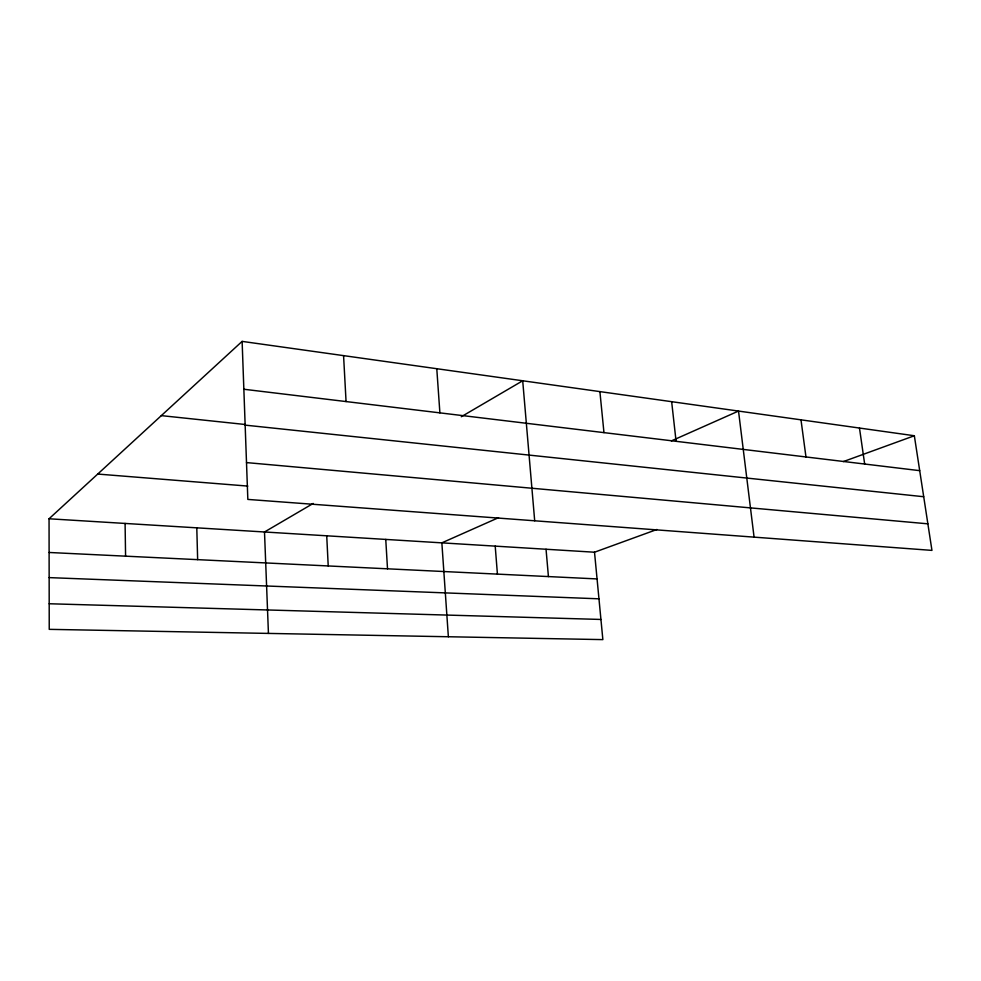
<?xml version="1.0" encoding="UTF-8"?>
<svg xmlns="http://www.w3.org/2000/svg" width="981" height="981" viewBox="0 0 981 981"><rect width="100%" height="100%" fill="white"/><g stroke="black" fill="none" stroke-linecap="round" stroke-linejoin="round"><path stroke-width="1.47" d="M656.939 529.482L594.511 552.217L602.861 639.612L49.234 629.348L49.05 518.777L242.123 341.388L914.341 435.748L931.95 550.39L247.837 499.415L242.123 341.388M313.209 503.449L264.502 531.984L268.438 633.419M461.303 416.729L522.701 380.775L534.694 520.788M498.544 517.674L441.855 542.849L448.366 636.755M671.36 440.898L738.521 411.064L754.07 537.134M843.415 461.573L914.341 435.748M49.197 603.756L600.936 619.452M49.148 577.613L598.962 598.815M49.111 552.475L597.061 578.925M49.05 518.777L594.511 552.217M97.72 474.056L247.801 486.086M246.501 462.591L927.867 523.829M161.313 415.625L245.348 424.515M245.152 425.129L923.71 496.729M243.852 389.249L919.7 470.659M859.479 428.047L864.666 464.025M800.987 419.831L805.965 456.962M671.654 401.683L676.081 441.315M599.894 391.603L603.965 432.621M546.037 549.237L548.428 576.57M495.209 546.123L497.416 574.106M436.778 368.709L439.893 412.854M385.754 539.415L387.507 568.808M343.571 355.625L346.06 401.56M326.722 535.798L328.218 565.939M196.789 527.827L197.647 559.636M125.09 523.437L125.58 556.166"/></g></svg>
